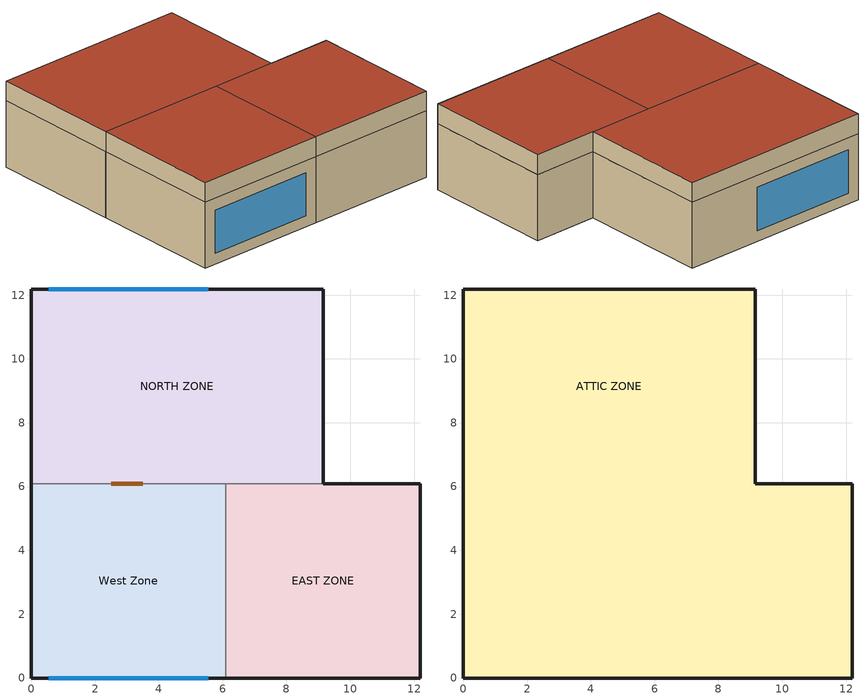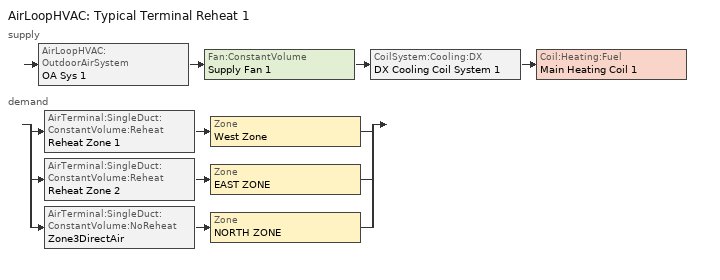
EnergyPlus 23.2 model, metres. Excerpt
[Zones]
West Zone
 floor adiabatic (FLOOR SLAB 8 IN): 0,0 0,6.1 6.1,6.1 6.1,0 z0
 wall outside (EXTWALL80): 0,6.1 0,0 6.1,0 z0:3.05
 wall to NORTH ZONE (PARTITION06): 6.1,6.1 0,6.1 z0:3.05
 wall to EAST ZONE (PARTITION06): 6.1,0 6.1,6.1 z0:3.05
 window (ELECTRO-CON-LIGHT): 0.55,0 5.55,0 z0.5:2.5
 door inside (DOOR-CON): 3.5,6.1 2.5,6.1 z0:2
EAST ZONE
 floor adiabatic (FLOOR SLAB 8 IN): 6.1,0 6.1,6.1 12.19,6.1 12.19,0 z0
 wall outside (EXTWALL80): 6.1,0 12.19,0 12.19,6.1 9.14,6.1 z0:3.05
 wall to NORTH ZONE (PARTITION06): 9.14,6.1 6.1,6.1 z0:3.05
NORTH ZONE
 floor adiabatic (FLOOR SLAB 8 IN): 0,6.1 0,12.19 9.14,12.19 9.14,6.1 z0
 wall outside (EXTWALL80): 9.14,6.1 9.14,12.19 0,12.19 0,6.1 z0:3.05
 window (ELECTRO-CON-LIGHT): 5.55,12.19 0.55,12.19 z0.5:2.5
ATTIC ZONE
 floor to West Zone (CEILING:ATTIC): 0,0 0,6.1 6.1,6.1 6.1,0 z3.05
 floor to EAST ZONE (CEILING:ATTIC): 6.1,0 6.1,6.1 12.19,6.1 12.19,0 z3.05
 floor to NORTH ZONE (CEILING:ATTIC): 0,6.1 0,12.19 9.14,12.19 9.14,6.1 z3.05
 wall outside (EXTWALL80): 0,0 6.1,0 12.19,0 12.19,6.1 9.14,6.1 9.14,12.19 0,12.19 0,6.1 0,0 z3.05:3.96
 roof outside (ROOF34): 0,6.1 0,0 6.1,0 6.1,6.1 z3.96; 6.1,6.1 6.1,0 12.19,0 12.19,6.1 z3.96; 0,12.19 0,6.1 9.14,6.1 9.14,12.19 z3.96
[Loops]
AirLoopHVAC 'Typical Terminal Reheat 1'
 supply: AirLoopHVAC:OutdoorAirSystem 'OA Sys 1' > Fan:ConstantVolume 'Supply Fan 1' > CoilSystem:Cooling:DX 'DX Cooling Coil System 1' > Coil:Heating:Fuel 'Main Heating Coil 1'
 demand: split
  | AirTerminal:SingleDuct:ConstantVolume:Reheat 'Reheat Zone 1' > Zone 'West Zone'
  | AirTerminal:SingleDuct:ConstantVolume:Reheat 'Reheat Zone 2' > Zone 'EAST ZONE'
  | AirTerminal:SingleDuct:ConstantVolume:NoReheat 'Zone3DirectAir' > Zone 'NORTH ZONE'
[Building]
Small Office with AirflowNetwork model: Loads convergence tolerance value=0.001; Maximum number of warmup days=25; Minimum number of warmup days=6; North axis=0; Solar distribution=FullInteriorAndExterior; Temperature convergence tolerance value=0.005; Terrain=Suburbs
[Site:GroundTemperature:BuildingSurface]
20.03, 20.03, 20.13, 20.3, 20.43, 20.52, 20.62, 20.77, 20.78, 20.55, 20.44, 20.2
[Site:Location]
CHICAGO_IL_USA TMY2-94846: Elevation=190; Latitude=41.78; Longitude=-87.75; Time zone=-6
[SizingPeriod:DesignDay] Barometric pressure=99063; Day of month=21; Daylight saving time indicator=No; Humidity condition type=WetBulb; Rain indicator=No; Snow indicator=No; Solar model indicator=ASHRAEClearSky
Name | Daily dry bulb temperature range | Day type | Maximum dry bulb temperature | Month | Sky clearness | Wetbulb or dewpoint at maximum dry bulb | Wind direction | Wind speed
CHICAGO_IL_USA Annual Cooling 1% Design Conditions DB/MCWB | 10.7 | SummerDesignDay | 31.5 | 7 | 1 | 23 | 230 | 5.3
CHICAGO_IL_USA Annual Heating 99% Design Conditions DB | 0 | WinterDesignDay | -17.3 | 1 | 0 | -17.3 | 270 | 4.9
[Construction]
CEILING:ATTIC: E1 - 3 / 4 IN PLASTER OR GYP BOARD, B5 - 1 IN DENSE INSULATION
DOOR-CON: 1.375in-Solid-Core
ELECTRO-CON-DARK: ELECTRO GLASS DARK STATE, WinAirGap, SPECTRAL GLASS INNER PANE
ELECTRO-CON-LIGHT: ELECTRO GLASS LIGHT STATE, WinAirGap, SPECTRAL GLASS INNER PANE
EXTWALL80: A1 - 1 IN STUCCO, C4 - 4 IN COMMON BRICK, E1 - 3 / 4 IN PLASTER OR GYP BOARD
FLOOR SLAB 8 IN: C10 - 8 IN HW CONCRETE
PARTITION06: E1 - 3 / 4 IN PLASTER OR GYP BOARD, C6 - 8 IN CLAY TILE, E1 - 3 / 4 IN PLASTER OR GYP BOARD
ROOF34: E2 - 1 / 2 IN SLAG OR STONE, E3 - 3 / 8 IN FELT AND MEMBRANE, C12 - 2 IN HW CONCRETE
[Material] Thermal absorptance=0.9
Name | Conductivity | Density | Roughness | Solar absorptance | Specific heat | Thickness | Visible absorptance
1.375in-Solid-Core | 0.1525 | 614.5 | Smooth | 0.92 | 1630 | 0.034925 | 0.92
A1 - 1 IN STUCCO | 0.691831 | 1858.142 | Smooth | 0.92 | 836.8 | 0.0253898 | 0.92
B5 - 1 IN DENSE INSULATION | 0.0432394 | 91.30524 | VeryRough | 0.5 | 836.8 | 0.0253898 | 0.5
C4 - 4 IN COMMON BRICK | 0.726422 | 1922.216 | Rough | 0.76 | 836.8 | 0.101498 | 0.76
C6 - 8 IN CLAY TILE | 0.570761 | 1121.292 | Smooth | 0.82 | 836.8 | 0.203302 | 0.82
C10 - 8 IN HW CONCRETE | 1.729577 | 2242.585 | MediumRough | 0.65 | 836.8 | 0.203302 | 0.65
C12 - 2 IN HW CONCRETE | 1.729577 | 2242.585 | MediumRough | 0.65 | 836.8 | 0.0509016 | 0.65
E1 - 3 / 4 IN PLASTER OR GYP BOARD | 0.726422 | 1601.846 | Smooth | 0.92 | 836.8 | 0.01905 | 0.92
E2 - 1 / 2 IN SLAG OR STONE | 1.435549 | 881.0155 | Rough | 0.55 | 1673.6 | 0.0127102 | 0.55
E3 - 3 / 8 IN FELT AND MEMBRANE | 0.190253 | 1121.292 | Rough | 0.75 | 1673.6 | 0.00954024 | 0.75
[MaterialProperty:GlazingSpectralData]
TestSpectralDataSet: 0.045, 0.044, 0.044, 0.042, 0.041, 0.041, 0, 0.34, 0.04, 0.04, 0, 0.35, 0.04, 0.04, 0.009, 0.36, 0.04, 0.04, 0.12, 0.37, 0.051, 0.051, 0.492, 0.38, 0.07, 0.07, 0.782, 0.39, 0.075, 0.075, 0.856, 0.4, 0.075, 0.075, 0.858, 0.41, 0.075, 0.075, 0.858, 0.42, 0.075, 0.075, 0.86, 0.43, 0.075, 0.075, 0.861, 0.44, 0.075, 0.075, 0.871, 0.45, 0.076, 0.076, 0.88, 0.46, 0.075, 0.075, 0.883, 0.47, 0.076, 0.076, 0.887, 0.48, 0.075, 0.075, 0.89, 0.49, 0.075, 0.075, 0.89, 0.5, 0.075, 0.075, 0.891, 0.51, 0.075, 0.075, 0.887, 0.52, 0.075, 0.075, 0.89, 0.53, 0.074, 0.074, 0.883, 0.54, 0.074, 0.074, 0.888, 0.55, 0.074, 0.074, 0.882, 0.56, 0.074, 0.074, 0.881, 0.57, 0.071, 0.071, 0.865, 0.58, 0.07, 0.07, 0.858, 0.59, 0.07, 0.07, 0.865, 0.6, 0.07, 0.07, 0.856, 0.61, 0.07, 0.07, 0.845, 0.62, 0.07, 0.07, 0.837, 0.63, 0.069, 0.069, 0.827, 0.64, 0.067, 0.067, 0.82, 0.65, 0.067, 0.067, 0.807, 0.66, 0.065, 0.065, 0.798, 0.67, 0.065, 0.065, 0.791, 0.68, 0.065, 0.065, 0.781, 0.69, 0.064, 0.064, 0.768, 0.7, 0.064, 0.064, 0.761, 0.71, 0.062, 0.062, 0.744, 0.72, 0.064, 0.064, 0.713, 0.73, 0.062, 0.062, 0.703, 0.74, 0.061, 0.061, 0.694, 0.75, 0.061, 0.061, 0.685, 0.76, 0.06, 0.06, 0.675, 0.77, 0.06, 0.06, 0.667, 0.78, 0.06, 0.06, 0.655, 0.79, 0.059, 0.059, 0.646, 0.8, 0.059, 0.059, 0.638, 0.81, 0.057, 0.057, 0.629, 0.82, 0.057, 0.057, 0.623, 0.83, 0.056, 0.056, 0.614, 0.84, 0.056, 0.056, 0.608, 0.85, 0.055, 0.055, 0.601, 0.86, 0.054, 0.054, 0.597, 0.87, 0.054, 0.054, 0.592, 0.88, 0.054, 0.054, 0.587, 0.89, 0.055, 0.055, 0.582, 0.9, 0.051, 0.051, 0.568, 0.95, 0.051, 0.051, 0.562, 1, 0.05, 0.05, 0.556, 1.05, 0.051, 0.051, 0.563, 1.1, 0.05, 0.05, 0.556, 1.15, 0.05, 0.05, 0.547, 1.2, 0.051, 0.051, 0.577, 1.25, 0.054, 0.054, 0.598, 1.3, 0.055, 0.055, 0.608, 1.35, 0.052, 0.052, 0.603, 1.4, 0.055, 0.055, 0.614, 1.45, 0.057, 0.057, 0.648, 1.5, 0.059, 0.059, 0.68, 1.55, 0.06, 0.06, 0.699, 1.6, 0.06, 0.06, 0.706, 1.65, 0.051, 0.051, 0.57, 1.7, 0.051, 0.051, 0.585, 1.75, 0.055, 0.055, 0.637, 1.8, 0.057, 0.057, 0.655, 1.85, 0.057, 0.057, 0.637, 1.9, 0.057, 0.057, 0.634, 1.95, 0.057, 0.057, 0.634, 2, 0.052, 0.052, 0.586, 2.05, 0.054, 0.054, 0.588, 2.1, 0.054, 0.054, 0.597, 2.15, 0.051, 0.051, 0.576, 2.2, 0.045, 0.045, 0.404, 2.25, 0.037, 0.037, 0.179, 2.3, 0.037, 0.037, 0.219, 2.35, 0.039, 0.039, 0.24, 2.4, 0.04, 0.04, 0.2, 2.45, 0.039, 0.039, 0.214, 2.5, 0.045, 0.044, 0.044, 0.042, 0, 0, 0, 0, 0.3, 0.31, 0.32, 0.33
[WindowMaterial:Gas]
WinAirGap: Gas type=Air; Thickness=0.013
[WindowMaterial:Glazing] Back side infrared hemispherical emissivity=0.84; Front side infrared hemispherical emissivity=0.84; Infrared transmittance at normal incidence=0
Name | Back side solar reflectance at normal incidence | Back side visible reflectance at normal incidence | Conductivity | Front side solar reflectance at normal incidence | Front side visible reflectance at normal incidence | Optical data type | Solar transmittance at normal incidence | Thickness | Visible transmittance at normal incidence | Window glass spectral data set
ELECTRO GLASS DARK STATE | 0.179 | 0.081 | 0.9 | 0.179 | 0.081 | SpectralAverage | 0.111 | 0.006 | 0.128
ELECTRO GLASS LIGHT STATE | 0.086 | 0.099 | 0.9 | 0.086 | 0.099 | SpectralAverage | 0.814 | 0.006 | 0.847
SPECTRAL GLASS INNER PANE | 0 | 0 | 0.798 | 0 | 0 | Spectral | 0 | 0.0099 | 0 | TestSpectralDataSet
[AirLoopHVAC]
Typical Terminal Reheat 1: Design supply air flow rate=1.9
[AirTerminal:SingleDuct:ConstantVolume:NoReheat]
Zone3DirectAir: Availability schedule=FanAndCoilAvailSched; Maximum air flow rate=0.76
[AirTerminal:SingleDuct:ConstantVolume:Reheat] Availability schedule=FanAndCoilAvailSched; Convergence tolerance=0.001; Maximum hot water or steam flow rate=0; Minimum hot water or steam flow rate=0
Name | Maximum air flow rate | Reheat coil
Reheat Zone 1 | 0.59 | Reheat Coil Zone 1
Reheat Zone 2 | 0.55 | Reheat Coil Zone 2
[AvailabilityManager:Scheduled]
Reheat System 1 Avail: Schedule=FanAndCoilAvailSched
[Coil:Cooling:DX:SingleSpeed]
ACDXCoil 1: 2023 rated evaporator fan power per volume flow rate=934.4; Availability schedule=CoolingCoilAvailSched; Energy input ratio function of flow fraction curve=WindACEIRFFF; Energy input ratio function of temperature curve=WindACEIRFT; Gross rated cooling cop=3; Gross rated sensible heat ratio=0.8; Gross rated total cooling capacity=35000; Part load fraction correlation curve=WindACPLFFPLR; Rated air flow rate=1.9; Total cooling capacity function of flow fraction curve=WindACCoolCapFFF; Total cooling capacity function of temperature curve=WindACCoolCapFT
[Coil:Heating:Fuel] Availability schedule=FanAndCoilAvailSched; Fuel type=NaturalGas
Name | Burner efficiency | Nominal capacity
Main Heating Coil 1 | 0.8 | 60000
Reheat Coil Zone 1 | 0.8 | 1000
Reheat Coil Zone 2 | 1 | 1000
[CoilSystem:Cooling:DX]
DX Cooling Coil System 1: Availability schedule=CoolingCoilAvailSched; Cooling coil=ACDXCoil 1
[Controller:OutdoorAir]
OA Controller 1: Economizer control action type=ModulateFlow; Economizer control type=NoEconomizer; Economizer maximum limit dry bulb temperature=19; Economizer minimum limit dry bulb temperature=4; Lockout type=NoLockout; Maximum outdoor air flow rate=1.9; Minimum limit type=FixedMinimum; Minimum outdoor air flow rate=0.4333
[Daylighting:Controls]
West Zone_DaylCtrl: Daylighting reference point name 1=West Zone_DaylRefPt1; Fraction of lights controlled by reference point 1=1; Illuminance setpoint at reference point 1=500; Daylighting method=SplitFlux; Glare calculation azimuth angle of view direction clockwise from zone y axis=180; Glare calculation daylighting reference point=West Zone_DaylRefPt1; Lighting control type=Continuous; Maximum allowable discomfort glare index=20; Minimum input power fraction for continuous or continuousoff dimming control=0.3; Minimum light output fraction for continuous or continuousoff dimming control=0.2; Probability lighting will be reset when needed in manual stepped control=1; Zone or space=West Zone
[ElectricEquipment] Design level calculation method=EquipmentLevel; Fraction latent=0; Fraction lost=0; Fraction radiant=0.3; Schedule=INTERMITTENT
Name | Design level | Zone or zonelist or space or spacelist
EAST ZONE ElecEq 1 | 1464.375 | EAST ZONE
NORTH ZONE ElecEq 1 | 2928.751 | NORTH ZONE
West Zone ElecEq 1 | 2928.751 | West Zone
[Fan:ConstantVolume]
Supply Fan 1: Availability schedule=FanAndCoilAvailSched; Fan total efficiency=0.7; Maximum flow rate=1.9; Motor efficiency=0.9; Motor in airstream fraction=1; Pressure rise=600
[Lights] Design level calculation method=LightingLevel; End use subcategory=GeneralLights; Fraction radiant=0.2; Fraction visible=0.2; Return air fraction=0; Schedule=OFFICE LIGHTING
Name | Fraction replaceable | Lighting level | Zone or zonelist or space or spacelist
EAST ZONE Lights 1 | 0 | 1464.375 | EAST ZONE
NORTH ZONE Lights 1 | 0 | 878.6252 | NORTH ZONE
West Zone Lights 1 | 1 | 1464.375 | West Zone
[People] Activity level schedule=Activity Sch; Air velocity schedule=Air Velo Sch; Carbon dioxide generation rate=3.82e-08; Clothing insulation calculation method=ClothingInsulationSchedule; Clothing insulation schedule=Clothing Sch; Fraction radiant=0.3; Mean radiant temperature calculation type=ZoneAveraged; Number of people calculation method=People; Number of people schedule=OFFICE OCCUPANCY; Thermal comfort model 1 type=Fanger; Work efficiency schedule=Work Eff Sch
Name | Number of people | Zone or zonelist or space or spacelist
EAST ZONE People | 3 | EAST ZONE
NORTH ZONE People | 4 | NORTH ZONE
West Zone People | 3 | West Zone
[SetpointManager:SingleZone:Reheat]
Supply Air Temp Manager: Control variable=Temperature; Control zone=NORTH ZONE; Maximum supply air temperature=45; Minimum supply air temperature=13; Setpoint node or nodelist=Supply Air Temp Nodes
[ThermostatSetpoint:DualSetpoint]
Setpoints: Cooling setpoint temperature schedule=Dual Cooling Setpoints; Heating setpoint temperature schedule=Dual Heating Setpoints
[WindowShadingControl]
WIN-CONTROL-GLARE-West Zone: Zone=West Zone; Construction with shading=ELECTRO-CON-DARK; Daylighting control object=West Zone_DaylCtrl; Fenestration surface name 1=Zn001:Wall001:Win001; Glare control is active=Yes; Multiple surface control type=Sequential; Setpoint=0; Shading control is scheduled=No; Shading control type=OnIfHighGlare; Shading type=SwitchableGlazing; Type of slat angle control for blinds=FixedSlatAngle
[Zone] Ceiling height=Autocalculate; Multiplier=1; Type=1; Volume=Autocalculate
ATTIC ZONE; EAST ZONE; NORTH ZONE; West Zone
[ZoneControl:Thermostat] Control 1=Setpoints; Control type schedule=Dual Zone Control Type Sched
Name | Zone or zonelist
Zone 1 Thermostat | West Zone
Zone 2 Thermostat | EAST ZONE
Zone 3 Thermostat | NORTH ZONE
[ZoneCrossMixing] Delta temperature=1; Design flow rate=0.1; Design flow rate calculation method=Flow/Zone; Schedule=ZONE MIXING
Name | Source zone or space | Zone or space
EAST ZONE XMixng 1 | NORTH ZONE | EAST ZONE
NORTH ZONE XMixng 1 | EAST ZONE | NORTH ZONE
[Zone equipment]
West Zone: Reheat Zone 1
EAST ZONE: Reheat Zone 2
NORTH ZONE: Zone3DirectAir
[ZoneInfiltration:DesignFlowRate] Constant term coefficient=1; Design flow rate calculation method=Flow/Zone; Schedule=INF-SCHED; Temperature term coefficient=0; Velocity squared term coefficient=0; Velocity term coefficient=0
Name | Design flow rate | Zone or zonelist or space or spacelist
ATTIC ZONE Infil 1 | 0.02 | ATTIC ZONE
EAST ZONE Infil 1 | 0.01 | EAST ZONE
LIVING ZONE Infil 1 | 0.01 | West Zone
NORTH ZONE Infil 1 | 0.01 | NORTH ZONE
[ZoneMixing]
West Zone Mixng 1: Delta temperature=0; Design flow rate=0.05; Design flow rate calculation method=Flow/Zone; Schedule=ZONE MIXING; Source zone or space=EAST ZONE; Zone or space=West Zone
[ZoneVentilation:DesignFlowRate] Constant term coefficient=0.606; Delta temperature=1; Design flow rate=0.02; Design flow rate calculation method=Flow/Zone; Fan pressure rise=0; Fan total efficiency=1; Minimum indoor temperature=18; Schedule=INF-SCHED; Temperature term coefficient=0.03636; Velocity squared term coefficient=0; Velocity term coefficient=0.1177; Ventilation type=Natural
Name | Zone or zonelist or space or spacelist
EAST ZONE Ventl 1 | EAST ZONE
NORTH ZONE Ventl 1 | NORTH ZONE
West Zone Ventl 1 | West Zone
[Curve:Biquadratic] Input unit type for x=Temperature; Input unit type for y=Temperature; Maximum value of x=23.88889; Maximum value of y=46.11111; Minimum value of x=12.77778; Minimum value of y=18; Output unit type=Dimensionless
Name | Coefficient1 constant | Coefficient2 x | Coefficient3 x 2 | Coefficient4 y | Coefficient5 y 2 | Coefficient6 x y
WindACCoolCapFT | 0.942588 | 0.00954335 | 0.00068377 | -0.0110427 | 5.249e-06 | -9.72e-06
WindACEIRFT | 0.342414 | 0.034885 | -0.0006237 | 0.00497722 | 0.000437951 | -0.000728028
[Curve:Quadratic]
Name | Maximum value of x | Minimum value of x | Coefficient1 constant | Coefficient2 x | Coefficient3 x 2
WindACCoolCapFFF | 1.5 | 0.5 | 0.8 | 0.2 | 0
WindACEIRFFF | 1.5 | 0.5 | 1.1552 | -0.1808 | 0.0256
WindACPLFFPLR | 1 | 0 | 0.85 | 0.15 | 0
[Schedule:Compact]
Activity Sch: Through: 12/31, For: AllDays, Until: 24:00, 131.8
Air Velo Sch: Through: 12/31, For: AllDays, Until: 24:00, 0.137
Clothing Sch: Through: 12/31, For: AllDays, Until: 24:00, 1
CoolingCoilAvailSched: Through: 3/31, For: AllDays, Until: 24:00, 0, Through: 9/30, For: WeekDays SummerDesignDay, Until: 7:00, 0, Until: 17:00, 1, Until: 24:00, 0, For: WinterDesignDay, Until: 24:00, 0, For: AllOtherDays, Until: 24:00, 0, Through: 12/31, For: AllDays, Until: 24:00, 0
Dual Cooling Setpoints: Through: 12/31, For: AllDays, Until:  7:00, 30, Until: 17:00, 24, Until: 24:00, 30
Dual Heating Setpoints: Through: 12/31, For: AllDays, Until:  7:00, 15, Until: 17:00, 22, Until: 24:00, 15
Dual Zone Control Type Sched: Through: 12/31, For: AllDays, Until: 24:00, 4
FanAndCoilAvailSched: Through: 3/31, For: AllDays, Until: 24:00, 1, Through: 9/30, For: WeekDays SummerDesignDay, Until: 7:00, 0, Until: 17:00, 1, Until: 24:00, 0, For: WinterDesignDay, Until: 24:00, 0, For: AllOtherDays, Until: 24:00, 0, Through: 12/31, For: AllDays, Until: 24:00, 1
INF-SCHED: Through: 9/30, For: WeekDays SummerDesignDay, Until: 6:00, 1, Until: 18:00, 0, Until: 24:00, 1, For: AllOtherDays, Until: 6:00, 1, Until: 13:00, 0, Until: 24:00, 1, Through: 12/31, For: AllDays, Until: 24:00, 0
INTERMITTENT: Through: 12/31, For: WeekDays, Until: 8:00, 0, Until: 18:00, 1, Until: 24:00, 0, For: AllOtherDays, Until: 24:00, 0
OFFICE LIGHTING; ZONE MIXING: Through: 12/31, For: WeekDays, Until: 6:00, 0.05, Until: 7:00, 0.2, Until: 17:00, 1, Until: 18:00, 0.5, Until: 24:00, 0.05, For: AllOtherDays, Until: 24:00, 0.05
OFFICE OCCUPANCY: Through: 12/31, For: WeekDays, Until: 6:00, 0, Until: 7:00, 0.1, Until: 8:00, 0.5, Until: 12:00, 1, Until: 13:00, 0.5, Until: 16:00, 1, Until: 17:00, 0.5, Until: 18:00, 0.1, Until: 24:00, 0, For: AllOtherDays, Until: 24:00, 0
Work Eff Sch: Through: 12/31, For: AllDays, Until: 24:00, 0
[AirflowNetwork:Distribution:Component:Coil] Air path hydraulic diameter=1; Air path length=0.1
Name | Coil
AirflowNetwork:Distribution:Component:Coil 1 | ACDXCoil 1
AirflowNetwork:Distribution:Component:Coil 2 | Main Heating Coil 1
[AirflowNetwork:Distribution:Component:Duct]
Name | Coefficient for local dynamic loss due to fitting | Cross section area | Duct length | Heat transmittance coefficient u factor for duct wall construction | Hydraulic diameter | Overall moisture transmittance coefficient from air to air | Surface roughness
AirLoopReturn; AirLoopSupply; MixerConnectionDuct | 1 | 0.7854 | 0.1 | 0.001 | 1 | 0.0001 | 0.0001
MainTruck1 | 0.01 | 0.2827 | 3 | 0.772 | 0.6 | 0.0001 | 0.0009
MainTruck2 | 0.01 | 0.2827 | 4 | 0.772 | 0.6 | 0.0001 | 0.0009
Zone1Return | 1 | 0.1963 | 4 | 0.772 | 0.5 | 0.0001 | 0.0009
Zone1Supply | 4 | 0.1256 | 5 | 0.772 | 0.4 | 0.0001 | 0.0009
Zone2Return | 1 | 0.1809 | 4 | 0.772 | 0.48 | 0.0001 | 0.0009
Zone2Supply | 4 | 0.1195 | 4 | 0.772 | 0.39 | 0.0001 | 0.0009
Zone3Return | 1 | 0.2376 | 4 | 0.772 | 0.55 | 0.0001 | 0.0009
Zone3Supply | 1 | 0.1521 | 4 | 0.772 | 0.44 | 0.0001 | 0.0009
Zone3SupplyLink ATInlet Duct | 0 | 0.1521 | 0.0001 | 1e-07 | 0.44 | 1e-07 | 0.0009
ZoneConnectionDuct | 30 | 0.7854 | 0.1 | 0.001 | 1 | 0.0001 | 0.0001
[AirflowNetwork:Distribution:Component:Fan]
AirflowNetwork:Distribution:Component:Fan 1: Fan=Supply Fan 1
[AirflowNetwork:Distribution:Component:LeakageRatio] Air mass flow exponent=0.65; Maximum flow rate=1.9
Name | Effective leakage ratio | Reference pressure difference
MainSupplyELR | 0.02 | 82
ReturnLeakELR1 | 0.03 | 41
ReturnLeakELR2 | 0.03 | 40
ReturnLeakELR3 | 0.04 | 43
ZoneSupplyELR1; ZoneSupplyELR2 | 0.01 | 59
ZoneSupplyELR3 | 0.01 | 55
[AirflowNetwork:Distribution:Component:TerminalUnit] Air path hydraulic diameter=0.44; Air path length=0.1
Name | Terminal unit
AirflowNetwork:Distribution:Component:TerminalUnit 1 | Reheat Zone 1
AirflowNetwork:Distribution:Component:TerminalUnit 2 | Reheat Zone 2
[AirflowNetwork:Distribution:Linkage]
Name | Component | Node 1 | Node 2 | Thermal zone
AirLoopReturnLink | AirLoopReturn | MainReturnNode | MainInletNode
CoolingCoilLink | ACDXCoil 1 | FanOutletNode | HeatingInletNode
EquipmentAirLoopLink | AirLoopSupply | HeatingOutletNode | EquipmentInletNode
HeatingCoilLink | Main Heating Coil 1 | HeatingInletNode | HeatingOutletNode
Main Link 1 | MainTruck1 | EquipmentInletNode | SupplyMainNode | Attic Zone
Main Link 2 | MainTruck2 | SupplyMainNode | MainSplitterNode | Attic Zone
MainSupplyLeakLink | MainSupplyELR | SupplyMainNode | ATTIC ZONE
OAMixerOutletLink | ZoneConnectionDuct | OA System Node | FanInletNode
OASystemInletLink | ZoneConnectionDuct | MainInletNode | OA System Node
ReturnMixerLink | MixerConnectionDuct | MainMixerNode | MainReturnNode | Attic Zone
SupplyFanLink | Supply Fan 1 | FanInletNode | FanOutletNode
Zone1ReheatCoilLink | Reheat Zone 1 | ReheatInlet1Node | Zone1SupplyRegisterNode
Zone1Return1Link | Zone1Return | Zone1OutletNode | Zone1ReturnNode | Attic Zone
Zone1Return2Link | Zone1Return | Zone1ReturnNode | MainMixerNode | Attic Zone
Zone1ReturnConnectionLink | ZoneConnectionDuct | West Zone | Zone1OutletNode
Zone1ReturnLeakLink | ReturnLeakELR1 | Zone1ReturnNode | OA Inlet Node
Zone1Supply1Link | Zone1Supply | MainSplitterNode | Zone1SupplyNode | Attic Zone
Zone1Supply2Link | Zone1Supply | Zone1SupplyNode | ReheatInlet1Node | Attic Zone
Zone1SupplyConnectionLink | ZoneConnectionDuct | Zone1SupplyRegisterNode | West Zone
Zone1SupplyLeakLink | ZoneSupplyELR1 | Zone1SupplyNode | ATTIC ZONE
Zone2ReheatCoilLink | Reheat Zone 2 | ReheatInlet2Node | Zone2SupplyRegisterNode
Zone2Return1Link | Zone2Return | Zone2OutletNode | Zone2ReturnNode | Attic Zone
Zone2Return2Link | Zone2Return | Zone2ReturnNode | MainMixerNode | Attic Zone
Zone2ReturnLeakLink | ReturnLeakELR2 | Zone2ReturnNode | OA Inlet Node
Zone2Supply1Link | Zone2Supply | MainSplitterNode | Zone2SupplyNode | Attic Zone
Zone2Supply2Link | Zone2Supply | Zone2SupplyNode | ReheatInlet2Node | Attic Zone
Zone2SupplyConnectionLink | ZoneConnectionDuct | Zone2SupplyRegisterNode | EAST ZONE
Zone2SupplyLeakLink | ZoneSupplyELR2 | Zone2SupplyNode | ATTIC ZONE
Zone2returnConnectionLink | ZoneConnectionDuct | EAST ZONE | Zone2OutletNode
Zone3Return1Link | Zone3Return | Zone3OutletNode | Zone3ReturnNode | Attic Zone
Zone3Return2Link | Zone3Return | Zone3ReturnNode | MainMixerNode | Attic Zone
Zone3ReturnConnectionLink | ZoneConnectionDuct | NORTH ZONE | Zone3OutletNode
Zone3ReturnLeakLink | ReturnLeakELR3 | Zone3ReturnNode | OA Inlet Node
Zone3Supply1Link | Zone3Supply | MainSplitterNode | Zone3SupplyNode | Attic Zone
Zone3SupplyConnectionLink | ZoneConnectionDuct | Zone3SupplyRegisterNode | NORTH ZONE
Zone3SupplyLeakLink | ZoneSupplyELR3 | Zone3SupplyNode | ATTIC ZONE
Zone3SupplyLink | Zone3Supply | Zone3SupplyNode | Zone3SupplyRegisterNode ATInlet | Attic Zone
Zone3SupplyLink ATInlet | Zone3SupplyLink ATInlet Duct | Zone3SupplyRegisterNode ATInlet | Zone3SupplyRegisterNode | Attic Zone
[AirflowNetwork:Distribution:Node]
Name | Component object type or node type | Node height
EquipmentInletNode; FanInletNode; FanOutletNode; HeatingInletNode; HeatingOutletNode; MainInletNode; MainReturnNode; ReheatInlet1Node; ReheatInlet2Node; SupplyMainNode; Zone1OutletNode; Zone1ReturnNode; Zone1SupplyNode; Zone1SupplyRegisterNode; Zone2OutletNode; Zone2ReturnNode; Zone2SupplyNode; Zone2SupplyRegisterNode; Zone3OutletNode; Zone3ReturnNode; Zone3SupplyNode | Other | 3
MainMixerNode | AirLoopHVAC:ZoneMixer | 3
MainSplitterNode | AirLoopHVAC:ZoneSplitter | 3
OA Inlet Node | OAMixerOutdoorAirStreamNode | 1.5
OA System Node | AirLoopHVAC:OutdoorAirSystem | 3
Zone3SupplyRegisterNode; Zone3SupplyRegisterNode ATInlet |  | 3
[AirflowNetwork:MultiZone:ReferenceCrackConditions]
ReferenceCrackConditions: Reference barometric pressure=101325; Reference humidity ratio=0; Reference temperature=20
[AirflowNetwork:MultiZone:Surface] Window door opening factor or crack factor=1
Name | Leakage component | Surface
AirflowNetwork:MultiZone:Surface 1 | ZoneLeak | Zn001:Wall001
AirflowNetwork:MultiZone:Surface 2 | InterZoneLeak | Zn001:Wall004
AirflowNetwork:MultiZone:Surface 3 | InterZoneLeak | Zn001:Wall003
AirflowNetwork:MultiZone:Surface 4 | AtticToZoneLeak | Zn001:Ceil001
AirflowNetwork:MultiZone:Surface 5 | ZoneLeak | Zn002:Wall001
AirflowNetwork:MultiZone:Surface 6 | ZoneLeak | Zn002:Wall002
AirflowNetwork:MultiZone:Surface 7 | ZoneLeak | Zn002:Wall003
AirflowNetwork:MultiZone:Surface 8 | InterZoneLeak | Zn002:Wall005
AirflowNetwork:MultiZone:Surface 9 | AtticToZoneLeak | Zn002:Ceil001
AirflowNetwork:MultiZone:Surface 10 | ZoneLeak | Zn003:Wall001
AirflowNetwork:MultiZone:Surface 11 | ZoneLeak | Zn003:Wall002
AirflowNetwork:MultiZone:Surface 12 | AtticToZoneLeak | Zn003:Ceil001
AirflowNetwork:MultiZone:Surface 13 | AtticLeak | Zn004:Wall001
AirflowNetwork:MultiZone:Surface 14 | AtticLeak | Zn004:Roof001
[AirflowNetwork:MultiZone:Surface:Crack] Air mass flow exponent=0.65; Reference crack conditions=ReferenceCrackConditions
Name | Air mass flow coefficient at reference conditions
AtticLeak | 0.15
AtticToZoneLeak | 0.01
InterZoneLeak; ZoneLeak | 0.05
[AirflowNetwork:MultiZone:Zone] Indoor and outdoor enthalpy difference lower limit for maximum venting open factor=0; Indoor and outdoor enthalpy difference upper limit for minimum venting open factor=300000; Indoor and outdoor temperature difference lower limit for maximum venting open factor=0; Indoor and outdoor temperature difference upper limit for minimum venting open factor=100; Minimum venting open factor=1; Ventilation control mode=NoVent
Name | Zone
AirflowNetwork:MultiZone:Zone 1 | West Zone
AirflowNetwork:MultiZone:Zone 2 | EAST ZONE
AirflowNetwork:MultiZone:Zone 3 | NORTH ZONE
AirflowNetwork:MultiZone:Zone 4 | ATTIC ZONE
[AirflowNetwork:SimulationControl]
AirflowNetwork_All: Absolute airflow convergence tolerance=1e-06; Airflownetwork control=MultizoneWithDistributionOnlyDuringFanOperation; Azimuth angle of long axis of building=0; Building type=LowRise; Convergence acceleration limit=-0.5; Initialization type=ZeroNodePressures; Maximum number of iterations=500; Ratio of building width along short axis to width along long axis=1; Relative airflow convergence tolerance=0.0001; Wind pressure coefficient type=SurfaceAverageCalculation
